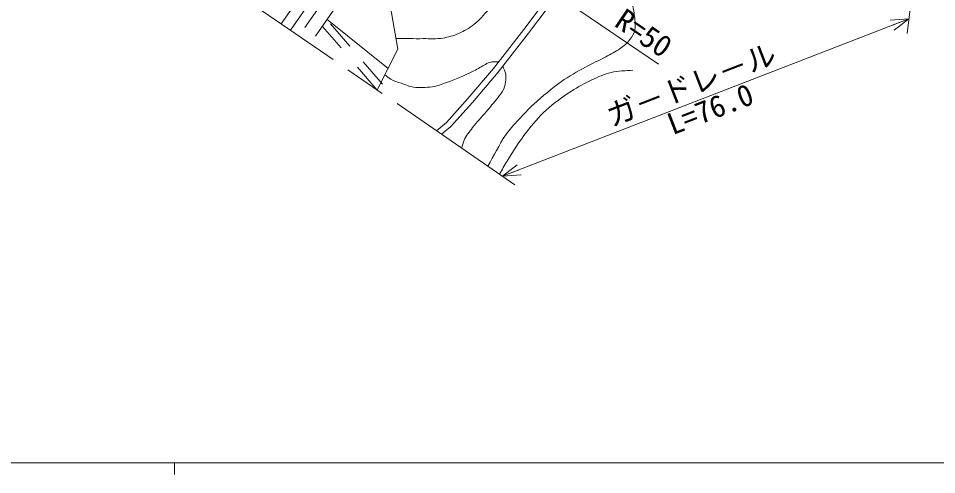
# Model space of a CAD drawing. Units: millimetres, scale not verified. Extents: x 40000 to 680000, y 20000 to 380000.
# Drawn here: x 354915 to 431938, y 204000 to 242264 of the extents above; entities that cross this region are included whole.
import ezdxf
from ezdxf.enums import TextEntityAlignment as Align

# ---------------------------------------------------------------- set-up
doc = ezdxf.new("R2010")
doc.units = ezdxf.units.MM
doc.header["$LTSCALE"] = 1000
doc.linetypes.add('CHAIN', pattern=[18.5, 12, -1.5, 3.5, -1.5])
for name, color, linetype, lineweight in [('M-BGD', 7, 'Continuous', 13), ('M-BMK', 2, 'CHAIN', 13), ('M-BMK-SRVR', 3, 'Continuous', 13), ('M-STR-HTXT', 7, 'Continuous', 13), ('M-TTL-BAND', 7, 'Continuous', 13)]:
    doc.layers.add(name, color=color, linetype=linetype, lineweight=lineweight)
doc.styles.add('ＭＳ ゴシック', font='')
doc.styles.get('ＭＳ ゴシック').set_extended_font_data('MS Gothic')

msp = doc.modelspace()

# ---------------------------------------------------------------- linework, layer by layer
at = {"layer": 'M-BGD'}
for p, q in [((376955, 241809), (384464, 252541)), ((377738, 241270), (384720, 251249)), ((378945, 241494), (380905, 244299)), ((379834, 240778), (381793, 243584)), ((380813, 242181), (385920, 238068)), ((380439, 241579), (381986, 239779)), ((381109, 241796), (382705, 239939)), ((383357, 238184), (385017, 236252)), ((383833, 238628), (385449, 236747))]:
    msp.add_line(p, q, dxfattribs=at)
for points in [[(382404, 262948), (384847, 250610), (386740, 239687), (385007, 236267)], [(389983, 232843), (390816, 233520), (392622, 235532), (394766, 238064), (397319, 241330), (398778, 243272), (399706, 244830), (400819, 247069), (401636, 249086), (402081, 250236)], [(390412, 232548), (391162, 233156), (392999, 235203), (395154, 237748), (397715, 241025), (399194, 242993), (400145, 244591), (401276, 246864), (402101, 248902), (402547, 250056)]]:
    msp.add_lwpolyline(points, dxfattribs=at)
for points, knots in [([(402542, 249827), (402785, 249802), (403034, 249811), (403272, 249753), (403586, 249676), (403919, 249592), (404175, 249394), (404583, 249078), (404856, 248605), (405090, 248144), (405465, 247408), (405620, 246577), (405845, 245782), (406079, 244952), (406298, 244117), (406463, 243271), (406535, 242907), (406597, 242540), (406624, 242170), (406646, 241869), (406696, 241559), (406624, 241267), (406554, 240982), (406395, 240719), (406216, 240487), (405988, 240192), (405688, 239954), (405387, 239733), (405014, 239459), (404594, 239254), (404187, 239034), (403628, 238731), (403037, 238488), (402480, 238180), (401792, 237800), (401106, 237410), (400464, 236956), (399655, 236384), (398896, 235741), (398163, 235075), (397708, 234662), (397278, 234219), (396864, 233764), (396492, 233355), (396116, 232945), (395800, 232490), (395227, 231663), (394805, 230741), (394307, 229867)], [0, 0, 0, 0, 1, 1, 1, 2, 2, 2, 3, 3, 3, 4, 4, 4, 5, 5, 5, 6, 6, 6, 7, 7, 7, 8, 8, 8, 9, 9, 9, 10, 10, 10, 11, 11, 11, 12, 12, 12, 13, 13, 13, 14, 14, 14, 15, 15, 15, 16, 16, 16, 16]), ([(386586, 240580), (387344, 240574), (388102, 240553), (388860, 240562), (389413, 240568), (389972, 240526), (390518, 240611), (390976, 240682), (391428, 240812), (391854, 240994), (392302, 241187), (392731, 241436), (393116, 241737), (393575, 242096), (393951, 242552), (394340, 242986), (394765, 243459), (395159, 243959), (395553, 244458), (395956, 244969), (396305, 245522), (396728, 246017), (397086, 246436), (397458, 246848), (397878, 247204), (398444, 247683), (399081, 248072), (399709, 248466), (400175, 248759), (400638, 249066), (401144, 249283), (401350, 249370), (401572, 249410), (401786, 249474)], [0, 0, 0, 0, 1, 1, 1, 2, 2, 2, 3, 3, 3, 4, 4, 4, 5, 5, 5, 6, 6, 6, 7, 7, 7, 8, 8, 8, 9, 9, 9, 10, 10, 10, 11, 11, 11, 11]), ([(385645, 237526), (385814, 237405), (385970, 237262), (386153, 237163), (386431, 237011), (386739, 236921), (387038, 236816), (387378, 236697), (387714, 236547), (388071, 236497), (388587, 236425), (389118, 236451), (389633, 236530), (390039, 236593), (390428, 236739), (390815, 236877), (391560, 237141), (392292, 237448), (393003, 237795), (393341, 237959), (393655, 238169), (393987, 238345), (394139, 238425), (394283, 238531), (394449, 238576), (394692, 238641), (394952, 238607), (395203, 238623)], [0, 0, 0, 0, 1, 1, 1, 2, 2, 2, 3, 3, 3, 4, 4, 4, 5, 5, 5, 6, 6, 6, 7, 7, 7, 8, 8, 8, 9, 9, 9, 9]), ([(392111, 231378), (392175, 231599), (392204, 231833), (392301, 232042), (392480, 232426), (392754, 232760), (393010, 233098), (393362, 233560), (393769, 233977), (394144, 234421), (394473, 234811), (394813, 235191), (395121, 235596), (395292, 235821), (395485, 236037), (395604, 236293), (395697, 236495), (395745, 236717), (395777, 236937), (395809, 237154), (395831, 237379), (395793, 237596), (395754, 237825), (395627, 238030), (395543, 238246)], [0, 0, 0, 0, 1, 1, 1, 2, 2, 2, 3, 3, 3, 4, 4, 4, 5, 5, 5, 6, 6, 6, 7, 7, 7, 8, 8, 8, 8]), ([(395282, 229196), (395490, 229564), (395685, 229940), (395907, 230300), (396420, 231131), (396940, 231961), (397540, 232731), (398046, 233381), (398584, 234011), (399191, 234568), (399842, 235165), (400566, 235683), (401307, 236164), (401852, 236518), (402423, 236836), (403014, 237110), (403536, 237352), (404068, 237588), (404628, 237723), (405227, 237867), (405853, 237859), (406465, 237927)], [0, 0, 0, 0, 1, 1, 1, 2, 2, 2, 3, 3, 3, 4, 4, 4, 5, 5, 5, 6, 6, 6, 7, 7, 7, 7])]:
    msp.add_open_spline(points, degree=3, knots=knots, dxfattribs=at)
at = {"layer": 'M-BMK'}
msp.add_line((396561, 228316), (368542, 247599), dxfattribs=at)
at = {"layer": 'M-BMK-SRVR'}
msp.add_line((376165, 260416), (408619, 238423), dxfattribs=at)
at = {"layer": 'M-STR-HTXT'}
for p, q in [((429469, 240986), (432818, 269488)), ((395531, 229024), (429615, 242228)), ((429615, 242228), (428053, 242105)), ((429615, 242228), (428216, 241686)), ((429615, 242228), (428379, 241266)), ((395531, 229024), (396767, 229986)), ((395531, 229024), (396930, 229566)), ((395531, 229024), (397093, 229147))]:
    msp.add_line(p, q, dxfattribs=at)
at = {"layer": 'M-TTL-BAND'}
for p, q in [((40000, 205000), (579000, 205000)), ((368000, 205000), (368000, 204000))]:
    msp.add_line(p, q, dxfattribs=at)

# ---------------------------------------------------------------- texts
at = {"layer": 'M-BMK-SRVR', "style": 'ＭＳ ゴシック'}
msp.add_text('R=50', height=1833, rotation=325.876, dxfattribs=at).set_placement((408619, 238423), align=Align.BOTTOM_RIGHT)
at = {"layer": 'M-STR-HTXT', "style": 'ＭＳ ゴシック'}
for s, p in [('ガ－ドレ－ル', (411874, 235355)), ('L=76.0', (413476, 233295))]:
    msp.add_text(s, height=1833, rotation=21.176, dxfattribs=at).set_placement(p, align=Align.BOTTOM_CENTER)

doc.saveas('drawing.dxf')
